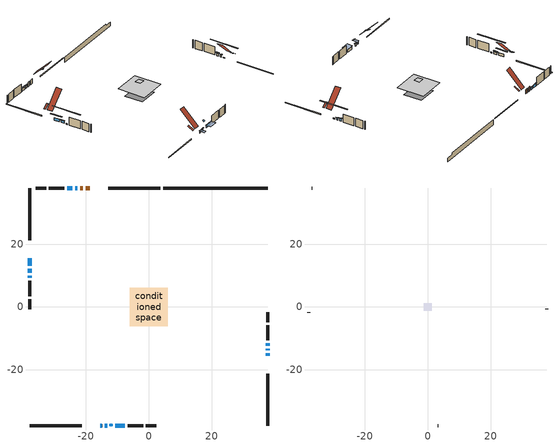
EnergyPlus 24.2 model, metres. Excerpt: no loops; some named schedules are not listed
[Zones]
conditioned space
 floor adiabatic (AdiabaticFloorConstruction): -6.08,-6.08 -6.08,6.08 6.08,6.08 6.08,-6.08 z1.53
 floor foundation (Slab1 construction): -4.35,-3.96 -4.35,3.96 4.35,3.96 4.35,-3.96 z-1.98
 wall outside (RimJoist1 construction): 3.68,37.83 -12.89,37.83 / -37.83,-37.83 -21.26,-37.83 / -37.83,37.83 -37.83,21.26 / 37.83,-37.83 37.83,-21.26 z0.31:0.61
 wall outside (AdiabaticWallConstruction 1): -18.73,37.83 -20.01,37.83 / -20.93,37.83 -21.83,37.83 z0.31:2.34
 wall outside (AdiabaticWallConstruction): -15.42,-37.83 -14.86,-37.83 / 37.83,-13.81 37.83,-13.25 z0.31:1.23; -37.83,15.42 -37.83,13.14 / 37.83,-12.32 37.83,-11.56 / -10.69,-37.83 -7.65,-37.83 z0.31:1.48; -13.94,-37.83 -13.25,-37.83 / -22.75,37.83 -23.44,37.83 / -37.83,12.21 -37.83,10.84 z0.31:1.28; 37.83,-15.42 37.83,-14.73 / -37.83,9.91 -37.83,9.22 z0.31:0.67; -24.37,37.83 -25.89,37.83 z0.31:1.38
 wall outside (Wall1 construction): -26.82,37.83 -31.72,37.83 / -6.72,-37.83 -1.82,-37.83 / -37.83,8.29 -37.83,3.39 / 37.83,-10.63 37.83,-5.73 z0.31:3.97
 wall outside (Wall2 construction): -32.65,37.83 -35.86,37.83 / -0.89,-37.83 2.32,-37.83 / -37.83,2.46 -37.83,-0.74 / 37.83,-4.8 37.83,-1.59 z0.31:3.97
 wall foundation (FoundationWall1 construction): 4.61,37.83,-1.98 4.61,37.83,0.31 34.51,37.83,0.31 34.51,37.83,-0.38 37.83,37.83,-0.38 37.83,37.83,-1.98
 window (WindowConstruction 7): -15.42,-37.83 -14.86,-37.83 z0.31:1.22
 window (WindowConstruction 3): -37.83,15.42 -37.83,13.14 z0.31:1.48
 window (WindowConstruction 4): -13.94,-37.83 -13.25,-37.83 z0.31:1.28
 window (WindowConstruction 5): -22.75,37.83 -23.44,37.83 z0.31:1.28
 window (WindowConstruction 6): -37.83,12.21 -37.83,10.84 z0.31:1.28
 window (WindowConstruction 9): 37.83,-15.42 37.83,-14.74 z0.31:0.67
 window (WindowConstruction 10): -37.83,9.91 -37.83,9.22 z0.31:0.67
 window (WindowConstruction 8): 37.83,-13.81 37.83,-13.25 z0.31:1.22
 window (WindowConstruction): 37.83,-12.32 37.83,-11.56 z0.31:1.48
 window (WindowConstruction 1): -24.37,37.83 -25.89,37.83 z0.31:1.38
 window (WindowConstruction 2): -10.69,-37.83 -7.65,-37.83 z0.31:1.48
 door (Door): -18.73,37.83 -20.01,37.83 z0.31:2.34
 door (Door 1): -20.94,37.83 -21.82,37.83 z0.31:2.34
 ceiling adiabatic (AdiabaticFloorConstruction): 6.08,-6.08 6.08,6.08 -6.08,6.08 -6.08,-6.08 z1.53
 roof outside (Roof2 construction): -17.8,37.83,3.97 -17.8,31.07,10.74 -15.41,31.07,10.74 -15.41,37.83,3.97; -16.35,-37.83,3.97 -16.35,-31.07,10.74 -18.74,-31.07,10.74 -18.74,-37.83,3.97; -37.83,16.35,3.97 -31.07,16.35,10.74 -31.07,18.74,10.74 -37.83,18.74,3.97; 37.83,-16.35,3.97 31.07,-16.35,10.74 31.07,-18.74,10.74 37.83,-18.74,3.97
 roof outside (AdiabaticRoofConstruction): -11.62,-37.84,3.97 -11.62,-37.34,4.46 -12.32,-37.34,4.46 -12.32,-37.84,3.97
 skylight (SkylightConstruction): -11.62,-37.83,3.97 -11.62,-37.34,4.46 -12.32,-37.34,4.46 -12.32,-37.83,3.97
attic - vented
 floor to conditioned space (Floor1 construction Reversed): -1.22,-1.22 -1.22,1.22 1.22,1.22 1.22,-1.22 z3.97
 wall outside (Wall3 construction): -36.79,37.83 -36.91,37.83 / 3.25,-37.83 3.37,-37.83 / -37.83,-1.67 -37.83,-1.79 / 37.83,-0.66 37.83,-0.55 z0.31:3.97
 roof outside (Roof1 construction): -14.48,37.83,3.97 -14.48,35.57,5.29 -13.82,35.57,5.29 -13.82,37.83,3.97; -19.67,-37.83,3.97 -19.67,-35.57,5.29 -20.33,-35.57,5.29 -20.33,-37.83,3.97; -37.83,19.67,3.97 -35.57,19.67,5.29 -35.57,20.33,5.29 -37.83,20.33,3.97; 37.83,-19.67,3.97 35.57,-19.67,5.29 35.57,-20.33,5.29 37.83,-20.33,3.97
shading: -14.57,-37.83 -15.72,-37.83 -15.72,-40.28 -14.57,-40.28 z1.52; -37.83,11.62 -37.83,16.94 -38.13,16.94 -38.13,11.62 z3; -12.95,-37.83 -14.23,-37.83 -14.23,-38.13 -12.95,-38.13 z1.57; -23.74,37.83 -22.45,37.83 -22.45,38.13 -23.74,38.13 z1.57; -37.83,10.54 -37.83,12.51 -38.13,12.51 -38.13,10.54 z1.57; 37.83,-8.64 37.83,-21.52 38.13,-21.52 38.13,-8.64 z6.77; -37.83,3.12 -37.83,16.01 -38.13,16.01 -38.13,3.12 z6.77; 37.83,-12.95 37.83,-14.11 38.13,-14.11 38.13,-12.95 z1.52; 37.83,-11.26 37.83,-12.62 38.13,-12.62 38.13,-11.26 z1.78; -26.19,37.83 -24.07,37.83 -24.07,38.13 -26.19,38.13 z1.68; -7.35,-37.83 -10.99,-37.83 -10.99,-40.28 -7.35,-40.28 z1.78
[Building]
Building 1: Terrain=Suburbs
[Site:Location]
Halifax Intl AP_NS: Latitude {deg}=44.88; Longitude {deg}=-63.51; Time Zone {hr}=-4; Elevation {m}=145; Keep Site Location Information=Yes
[Site:GroundTemperature:Shallow]
3.15511, 1.33576, 1.19006, 2.05344, 5.51939, 8.9692, 11.96, 13.8546, 14.0156, 12.4746, 9.56009, 6.2161
[Site:WaterMainsTemperature]
Calculation Method=Schedule; Temperature Schedule=mains temperature schedule
[Material] Roughness=Rough; Thermal Absorptance=0.9
Name | Thickness {m} | Conductivity {W/m-K} | Density {kg/m3} | Specific Heat {J/kg-K} | Solar Absorptance | Visible Absorptance
asphalt or fiberglass shingles | 0.00635 | 0.162714 | 1121.4 | 1465.45 | 0.4 | 0.4
asphalt or fiberglass shingles 1 | 0.00635 | 0.162714 | 1121.4 | 1465.45 | 0.7 | 0.7
ceiling loosefill ins | 0.254 | 0.0480833 | 16.02 | 1046.75 | 0.7 | 0.7
ceiling stud and cavity | 0.1397 | 0.143467 | 65.682 | 1177.47 | 0.7 | 0.7
concrete 4.0 in. | 0.1016 | 1.803125 | 2242.8 | 837.4 | 0.7 | 0.7
concrete 8.0 in. | 0.2032 | 1.803125 | 2242.8 | 837.4 | 0.7 | 0.7
door material | 0.04445 | 0.0451087 | 512.64 | 1214.23 | 0.7 | 0.7
floor covering | 0.0127 | 0.0433444 | 54.468 | 1339.84 | 0.6 | 0.6
floor rigid ins; roof rigid ins 1; wall rigid ins 1 | 0.512978 | 0.029427 | 32.04 | 1214.23 | 0.7 | 0.7
floor stud and cavity | 0.1397 | 1.75129 | 37.0049 | 1207.88 | 0.7 | 0.7
furniture material conditioned space 1 | 0.1524 | 0.115458 | 640.8 | 1214.23 | 0.6 | 0.6
gypsum board | 0.0127 | 0.160291 | 801 | 837.4 | 0.6 | 0.6
osb sheathing 0.5 in. | 0.0127 | 0.115458 | 512.64 | 1214.23 | 0.7 | 0.7
osb sheathing 0.75 in. | 0.01905 | 0.115458 | 512.64 | 1214.23 | 0.7 | 0.7
rim joist stud and cavity | 0.0508 | 0.126838 | 50.32683 | 1063.81 | 0.6 | 0.6
roof rigid ins; wall rigid ins | 0.051816 | 0.029427 | 32.04 | 1214.23 | 0.7 | 0.7
roof stud and cavity | 0.2032 | 0.129309 | 78.34581 | 1123.46 | 0.7 | 0.7
roof stud and cavity 1 | 0.18415 | 1.7869 | 37.0049 | 1207.88 | 0.6 | 0.6
wall stud and cavity | 0.1397 | 0.179908 | 139.0536 | 1170.24 | 0.7 | 0.7
wall stud and cavity 1 | 0.1397 | 0.205543 | 139.0536 | 1170.24 | 0.7 | 0.7
wall stud and cavity 2 | 0.0889 | 6.9971 | 50.32683 | 1063.81 | 0.6 | 0.6
wall stud and cavity 3 | 0.0889 | 0.380278 | 52.3479 | 1209.89 | 0.7 | 0.7
wall stud and cavity 4 | 0.0889 | 0.391764 | 83.0341 | 1211.67 | 0.7 | 0.7
wood siding | 0.0254 | 0.102417 | 544.68 | 1172.36 | 0.4 | 0.4
wood siding 1 | 0.00254 | 0.102417 | 544.68 | 1172.36 | 0.4 | 0.4
wood siding 2; wood siding 3; wood siding 4 | 0.0254 | 0.102417 | 544.68 | 1172.36 | 0.7 | 0.7
[WindowMaterial:SimpleGlazingSystem]
Name | U-Factor {W/m2-K} | Solar Heat Gain Coefficient
SkylightMaterial | 5.96905 | 0.7323
WindowMaterial | 3.0082 | 0.52
WindowMaterial 1 | 3.01672 | 0.51
WindowMaterial 2 | 3.029213 | 0.48
WindowMaterial 3 | 2.986628 | 0.6
WindowMaterial 4 | 3.06726 | 0.34
[Construction]
AdiabaticFloorConstruction: floor stud and cavity, floor rigid ins, osb sheathing 0.75 in., floor covering
AdiabaticRoofConstruction: asphalt or fiberglass shingles 1, roof rigid ins 1, osb sheathing 0.75 in., roof stud and cavity 1
AdiabaticWallConstruction: wood siding 3, wall rigid ins 1, wall stud and cavity 3, gypsum board
AdiabaticWallConstruction 1: wood siding 4, wall rigid ins 1, wall stud and cavity 3, gypsum board
Door; Door 1: door material
Floor1 construction Reversed: gypsum board, ceiling stud and cavity, ceiling loosefill ins
FoundationWall1 construction: concrete 8.0 in.
furniture construction conditioned space 1: furniture material conditioned space 1
PartitionWallConstruction: gypsum board, wall stud and cavity 4, gypsum board
RimJoist1 construction: wood siding 2, rim joist stud and cavity
Roof1 construction: asphalt or fiberglass shingles
Roof2 construction: asphalt or fiberglass shingles, roof rigid ins, osb sheathing 0.75 in., roof stud and cavity, gypsum board
SkylightConstruction: SkylightMaterial
Slab1 construction: concrete 4.0 in.
Wall1 construction: wood siding, wall rigid ins, osb sheathing 0.5 in., wall stud and cavity, gypsum board
Wall2 construction: wood siding, wall rigid ins, osb sheathing 0.5 in., wall stud and cavity 1, gypsum board
Wall3 construction: wood siding 1, wall stud and cavity 2
WindowConstruction; WindowConstruction 2; WindowConstruction 3: WindowMaterial
WindowConstruction 1: WindowMaterial 1
WindowConstruction 10; WindowConstruction 9: WindowMaterial 4
WindowConstruction 4; WindowConstruction 5; WindowConstruction 6: WindowMaterial 2
WindowConstruction 7; WindowConstruction 8: WindowMaterial 3
[Zone] Multiplier=1; Part of Total Floor Area=Yes
Name | Volume {m3}
attic - vented | 1.21883
conditioned space | 488.3
[Space]
Name | Zone | Volume {m3}
attic - vented 1 | attic - vented | 1.21883
conditioned space 1 | conditioned space | 488.3
[ZoneInfiltration:EffectiveLeakageArea]
infil attic - vented 1: Zone or Space=attic - vented 1; Schedule=Always On Discrete; Effective Air Leakage Area {cm2}=213.134; Stack Coefficient=0.000346303; Wind Coefficient=1.25733e-05
[ZoneMixing]
whole house fan mix: Zone or Space=attic - vented; Schedule=Always On Continuous; Design Flow Rate Calculation Method=Flow/Zone; Design Flow Rate {m3/s}=0; Source Zone or Space=conditioned space
[SurfaceProperty:ExposedFoundationPerimeter]
Slab1: Exposed Perimeter Calculation Method=TotalExposedPerimeter; Total Exposed Perimeter {m}=33.224
[InternalMass] Zone or ZoneList=conditioned space; Space or SpaceList=conditioned space 1
Name | Construction | Surface Area {m2}
furniture mass conditioned space 1 | furniture construction conditioned space 1 | 86.736
partition wall mass | PartitionWallConstruction | 216.84
[Lights]
interior lighting: Zone or ZoneList or Space or SpaceList=conditioned space 1; Schedule=interior lighting schedule; Design Level Calculation Method=LightingLevel; Lighting Level {W}=343.2; Return Air Fraction=0; Fraction Radiant=0.6; Fraction Visible=0.2; Fraction Replaceable=1
[People]
occupants: Zone or ZoneList or Space or SpaceList=conditioned space 1; Number of People Schedule=occupants schedule; Number of People Calculation Method=People; Number of People=3; Fraction Radiant=0.314171; Sensible Heat Fraction=0.56303; Activity Level Schedule=occupants activity schedule; Carbon Dioxide Generation Rate {m3/s-W}=0; Enable ASHRAE 55 Comfort Warnings=No; Mean Radiant Temperature Calculation Type=EnclosureAveraged
[ElectricEquipment] Zone or ZoneList or Space or SpaceList=conditioned space 1; Design Level Calculation Method=EquipmentLevel
Name | Schedule | Design Level {W} | Fraction Latent | Fraction Radiant | Fraction Lost
clothes dryer | clothes dryer schedule | 140.772 | 0.015 | 0.081 | 0.85
clothes washer | clothes washer schedule | 32.1985 | 0.03 | 0.162 | 0.7
cooking range | cooking range schedule | 215.147 | 0.08 | 0.432 | 0.2
dishwasher | dishwasher schedule | 66.8632 | 0.3 | 0.18 | 0.4
fridge | fridge schedule | 72.9452 | 0 | 0.6 | 0
mech vent bath fan 0 | mech vent bath fan 0 schedule | 50.2 | 0 | 0 | 1
mech vent bath fan 1 | mech vent bath fan 1 schedule | 50.2 | 0 | 0 | 1
mech vent house fan | mech vent house fan schedule | 0 | 0 | 0 | 1
mech vent house fan cfis | mech vent house fan cfis schedule | 0 | 0 | 0 | 0
misc plug loads | misc plug loads schedule | 494.7 | 0.045 | 0.513 | 0.1
whole house fan | Always On Discrete | 0 | 0 | 0 | 1
[OtherEquipment] Zone or ZoneList or Space or SpaceList=conditioned space 1; Design Level Calculation Method=EquipmentLevel
Name | Fuel Type | Schedule | Design Level {W} | Fraction Latent | Fraction Radiant | Fraction Lost
clothes dryer 1 | Electricity | clothes dryer schedule | 0 | 0.015 | 0.081 | 0.85
cooking range 1 | Electricity | cooking range schedule | 0 | 0.08 | 0.432 | 0.2
general water use latent | None | general water use schedule | 62.594 | 1 | 0 | 0
general water use sensible | None | general water use schedule | -61.6891 | 0 | 0.6 | 0
mech vent house fan latent load | None | Always On Discrete | 0 | 1 | 0 | 0
mech vent house fan sensible load | None | Always On Discrete | 0 | 0 | 0 | 0
water heater energy adjustment1 | Electricity | Always On Discrete | 0.01 | 0 | 0 | 1
[ZoneInfiltration:DesignFlowRate] Zone or ZoneList or Space or SpaceList=conditioned space 1; Schedule=Always On Discrete; Design Flow Rate Calculation Method=Flow/Zone; Design Flow Rate {m3/s}=0
infil flow; natural vent flow; whole house fan flow
[AvailabilityManager:Scheduled]
furnace airloop Availability Manager: Schedule=Always On Discrete
[Foundation:Kiva]
Foundation Kiva 1: Initial Indoor Air Temperature {C}=18; Wall Height Above Grade {m}=0.309982; Wall Depth Below Slab {m}=0.2032
[Foundation:Kiva:Settings]
Soil Conductivity {W/m-K}=0.849921; Soil Density {kg/m3}=1842.3; Soil Specific Heat {J/kg-K}=418.7; Ground Solar Absorptivity=0.9; Ground Thermal Absorptivity=0.9; Ground Surface Roughness {m}=0.03; Far-Field Width {m}=40; Deep-Ground Boundary Condition=ZeroFlux; Deep-Ground Depth {m}=40; Minimum Cell Dimension {m}=0.2; Maximum Cell Growth Coefficient=3; Simulation Timestep=Timestep
[Exterior:Lights]
exterior lighting: Schedule=exterior lighting schedule; Design Level {W}=75.6
[EnergyManagementSystem:GlobalVariable]
furnace_airloop_Fan_RTF
infil_program_Qfan
infil_program_Qinf
natural_vent_program_Qnv
natural_vent_program_Qwhf
[EnergyManagementSystem:Sensor]
Name | Output:Variable or Output:Meter Index Key | Output:Variable or Output:Meter
airflow_gain | infil flow | Infiltration Sensible Heat Gain Energy
airflow_gain_1 | natural vent flow | Infiltration Sensible Heat Gain Energy
airflow_gain_2 | whole house fan flow | Infiltration Sensible Heat Gain Energy
airflow_loss | infil flow | Infiltration Sensible Heat Loss Energy
airflow_loss_1 | natural vent flow | Infiltration Sensible Heat Loss Energy
airflow_loss_2 | whole house fan flow | Infiltration Sensible Heat Loss Energy
clg_load_cond |  | Cooling:EnergyTransfer:Zone:CONDITIONED SPACE
clg_sp_s; clg_sp_s_1 | cooling setpoint | Schedule Value
clothes_dryer_exhaust_0_sch_s | clothes dryer exhaust 0 schedule | Schedule Value
cool_season | cooling season schedule | Schedule Value
htg_load_cond |  | Heating:EnergyTransfer:Zone:CONDITIONED SPACE
htg_sp_s; htg_sp_s_1 | heating setpoint | Schedule Value
ig_ee_conv | clothes dryer | Electric Equipment Convective Heating Energy
ig_ee_conv_2 | cooking range | Electric Equipment Convective Heating Energy
ig_ee_conv_4 | fridge | Electric Equipment Convective Heating Energy
ig_ee_conv_5 | misc plug loads | Electric Equipment Convective Heating Energy
ig_ee_conv_6 | whole house fan | Electric Equipment Convective Heating Energy
ig_ee_rad | clothes dryer | Electric Equipment Radiant Heating Energy
ig_ee_rad_2 | cooking range | Electric Equipment Radiant Heating Energy
ig_ee_rad_4 | fridge | Electric Equipment Radiant Heating Energy
ig_ee_rad_5 | misc plug loads | Electric Equipment Radiant Heating Energy
ig_ee_rad_6 | whole house fan | Electric Equipment Radiant Heating Energy
ig_lgt_conv | interior lighting | Lights Convective Heating Energy
ig_lgt_rad | interior lighting | Lights Radiant Heating Energy
ig_lgt_vis | interior lighting | Lights Visible Radiation Heating Energy
ig_oe_conv | clothes dryer 1 | Other Equipment Convective Heating Energy
ig_oe_conv_1 | cooking range 1 | Other Equipment Convective Heating Energy
ig_oe_conv_2 | general water use latent | Other Equipment Convective Heating Energy
ig_oe_conv_3 | general water use sensible | Other Equipment Convective Heating Energy
ig_oe_conv_4 | water heater energy adjustment1 | Other Equipment Convective Heating Energy
ig_oe_rad | clothes dryer 1 | Other Equipment Radiant Heating Energy
ig_oe_rad_1 | cooking range 1 | Other Equipment Radiant Heating Energy
ig_oe_rad_2 | general water use latent | Other Equipment Radiant Heating Energy
ig_oe_rad_3 | general water use sensible | Other Equipment Radiant Heating Energy
ig_oe_rad_4 | water heater energy adjustment1 | Other Equipment Radiant Heating Energy
ig_ppl_conv | occupants | People Convective Heating Energy
ig_ppl_rad | occupants | People Radiant Heating Energy
im_conv | furniture mass conditioned space 1 | Surface Inside Face Convection Heat Gain Energy
im_conv_1 | partition wall mass | Surface Inside Face Convection Heat Gain Energy
im_ig | furniture mass conditioned space 1 | Surface Inside Face Internal Gains Radiation Heat Gain Energy
im_ig_1 | partition wall mass | Surface Inside Face Internal Gains Radiation Heat Gain Energy
im_lgt | furniture mass conditioned space 1 | Surface Inside Face Lights Radiation Heat Gain Energy
im_lgt_1 | partition wall mass | Surface Inside Face Lights Radiation Heat Gain Energy
im_sol | furniture mass conditioned space 1 | Surface Inside Face Solar Radiation Heat Gain Energy
im_sol_1 | partition wall mass | Surface Inside Face Solar Radiation Heat Gain Energy
im_surf | furniture mass conditioned space 1 | Surface Inside Face Net Surface Thermal Radiation Heat Gain Energy
im_surf_1 | partition wall mass | Surface Inside Face Net Surface Thermal Radiation Heat Gain Energy
mech_vent_bath_fan_0_sch_s | mech vent bath fan 0 schedule | Schedule Value
mech_vent_bath_fan_1_sch_s | mech vent bath fan 1 schedule | Schedule Value
mv_conv | mech vent bath fan 0 | Electric Equipment Convective Heating Energy
mv_conv_1 | mech vent bath fan 1 | Electric Equipment Convective Heating Energy
mv_conv_2 | mech vent house fan | Electric Equipment Convective Heating Energy
mv_conv_3 | mech vent house fan cfis | Electric Equipment Convective Heating Energy
mv_conv_4 | mech vent house fan latent load | Other Equipment Convective Heating Energy
mv_conv_5 | mech vent house fan sensible load | Other Equipment Convective Heating Energy
mv_rad | mech vent bath fan 0 | Electric Equipment Radiant Heating Energy
mv_rad_1 | mech vent bath fan 1 | Electric Equipment Radiant Heating Energy
mv_rad_2 | mech vent house fan | Electric Equipment Radiant Heating Energy
mv_rad_3 | mech vent house fan cfis | Electric Equipment Radiant Heating Energy
mv_rad_4 | mech vent house fan latent load | Other Equipment Radiant Heating Energy
mv_rad_5 | mech vent house fan sensible load | Other Equipment Radiant Heating Energy
natural_vent_s | natural vent schedule | Schedule Value
out_pb_s |  | Site Outdoor Air Barometric Pressure
out_wt_s |  | Site Outdoor Air Humidity Ratio
site_vw_s |  | Site Wind Speed
ss_back_out | Window1 | Surface Window Shortwave from Zone Back Out Window Heat Transfer Rate
ss_back_out_1 | Window10 | Surface Window Shortwave from Zone Back Out Window Heat Transfer Rate
ss_back_out_10 | Window4 | Surface Window Shortwave from Zone Back Out Window Heat Transfer Rate
ss_back_out_11 | Window6 | Surface Window Shortwave from Zone Back Out Window Heat Transfer Rate
ss_back_out_2 | Window13 | Surface Window Shortwave from Zone Back Out Window Heat Transfer Rate
ss_back_out_3 | Window14 | Surface Window Shortwave from Zone Back Out Window Heat Transfer Rate
ss_back_out_4 | Window15 | Surface Window Shortwave from Zone Back Out Window Heat Transfer Rate
ss_back_out_5 | Window17 | Surface Window Shortwave from Zone Back Out Window Heat Transfer Rate
ss_back_out_6 | Window18 | Surface Window Shortwave from Zone Back Out Window Heat Transfer Rate
ss_back_out_7 | Window19 | Surface Window Shortwave from Zone Back Out Window Heat Transfer Rate
ss_back_out_8 | Window2 | Surface Window Shortwave from Zone Back Out Window Heat Transfer Rate
ss_back_out_9 | Window3 | Surface Window Shortwave from Zone Back Out Window Heat Transfer Rate
ss_conv | Door1 | Surface Inside Face Convection Heat Gain Energy
ss_conv_1 | Door3 | Surface Inside Face Convection Heat Gain Energy
ss_conv_10 | Window2 | Surface Inside Face Convection Heat Gain Energy
ss_conv_11 | Window3 | Surface Inside Face Convection Heat Gain Energy
ss_conv_12 | Window4 | Surface Inside Face Convection Heat Gain Energy
ss_conv_13 | Window6 | Surface Inside Face Convection Heat Gain Energy
ss_conv_2 | Window1 | Surface Inside Face Convection Heat Gain Energy
ss_conv_3 | Window10 | Surface Inside Face Convection Heat Gain Energy
ss_conv_4 | Window13 | Surface Inside Face Convection Heat Gain Energy
ss_conv_5 | Window14 | Surface Inside Face Convection Heat Gain Energy
ss_conv_6 | Window15 | Surface Inside Face Convection Heat Gain Energy
ss_conv_7 | Window17 | Surface Inside Face Convection Heat Gain Energy
ss_conv_8 | Window18 | Surface Inside Face Convection Heat Gain Energy
ss_conv_9 | Window19 | Surface Inside Face Convection Heat Gain Energy
ss_ig | Door1 | Surface Inside Face Internal Gains Radiation Heat Gain Energy
ss_ig_1 | Door3 | Surface Inside Face Internal Gains Radiation Heat Gain Energy
ss_ig_10 | Window2 | Surface Inside Face Internal Gains Radiation Heat Gain Energy
ss_ig_11 | Window3 | Surface Inside Face Internal Gains Radiation Heat Gain Energy
ss_ig_12 | Window4 | Surface Inside Face Internal Gains Radiation Heat Gain Energy
ss_ig_13 | Window6 | Surface Inside Face Internal Gains Radiation Heat Gain Energy
ss_ig_2 | Window1 | Surface Inside Face Internal Gains Radiation Heat Gain Energy
ss_ig_3 | Window10 | Surface Inside Face Internal Gains Radiation Heat Gain Energy
ss_ig_4 | Window13 | Surface Inside Face Internal Gains Radiation Heat Gain Energy
ss_ig_5 | Window14 | Surface Inside Face Internal Gains Radiation Heat Gain Energy
ss_ig_6 | Window15 | Surface Inside Face Internal Gains Radiation Heat Gain Energy
ss_ig_7 | Window17 | Surface Inside Face Internal Gains Radiation Heat Gain Energy
ss_ig_8 | Window18 | Surface Inside Face Internal Gains Radiation Heat Gain Energy
ss_ig_9 | Window19 | Surface Inside Face Internal Gains Radiation Heat Gain Energy
ss_lgt | Door1 | Surface Inside Face Lights Radiation Heat Gain Energy
ss_lgt_1 | Door3 | Surface Inside Face Lights Radiation Heat Gain Energy
ss_sol | Door1 | Surface Inside Face Solar Radiation Heat Gain Energy
ss_sol_1 | Door3 | Surface Inside Face Solar Radiation Heat Gain Energy
ss_surf | Door1 | Surface Inside Face Net Surface Thermal Radiation Heat Gain Energy
ss_surf_1 | Door3 | Surface Inside Face Net Surface Thermal Radiation Heat Gain Energy
ss_surf_10 | Window2 | Surface Inside Face Net Surface Thermal Radiation Heat Gain Energy
ss_surf_11 | Window3 | Surface Inside Face Net Surface Thermal Radiation Heat Gain Energy
ss_surf_12 | Window4 | Surface Inside Face Net Surface Thermal Radiation Heat Gain Energy
ss_surf_13 | Window6 | Surface Inside Face Net Surface Thermal Radiation Heat Gain Energy
ss_surf_2 | Window1 | Surface Inside Face Net Surface Thermal Radiation Heat Gain Energy
ss_surf_3 | Window10 | Surface Inside Face Net Surface Thermal Radiation Heat Gain Energy
ss_surf_4 | Window13 | Surface Inside Face Net Surface Thermal Radiation Heat Gain Energy
ss_surf_5 | Window14 | Surface Inside Face Net Surface Thermal Radiation Heat Gain Energy
ss_surf_6 | Window15 | Surface Inside Face Net Surface Thermal Radiation Heat Gain Energy
ss_surf_7 | Window17 | Surface Inside Face Net Surface Thermal Radiation Heat Gain Energy
ss_surf_8 | Window18 | Surface Inside Face Net Surface Thermal Radiation Heat Gain Energy
ss_surf_9 | Window19 | Surface Inside Face Net Surface Thermal Radiation Heat Gain Energy
ss_trans_in | Window1 | Surface Window Transmitted Solar Radiation Rate
ss_trans_in_1 | Window10 | Surface Window Transmitted Solar Radiation Rate
ss_trans_in_10 | Window4 | Surface Window Transmitted Solar Radiation Rate
ss_trans_in_11 | Window6 | Surface Window Transmitted Solar Radiation Rate
ss_trans_in_2 | Window13 | Surface Window Transmitted Solar Radiation Rate
ss_trans_in_3 | Window14 | Surface Window Transmitted Solar Radiation Rate
ss_trans_in_4 | Window15 | Surface Window Transmitted Solar Radiation Rate
ss_trans_in_5 | Window17 | Surface Window Transmitted Solar Radiation Rate
ss_trans_in_6 | Window18 | Surface Window Transmitted Solar Radiation Rate
ss_trans_in_7 | Window19 | Surface Window Transmitted Solar Radiation Rate
ss_trans_in_8 | Window2 | Surface Window Transmitted Solar Radiation Rate
ss_trans_in_9 | Window3 | Surface Window Transmitted Solar Radiation Rate
ss_trans_out | Window1 | Surface Inside Face Initial Transmitted Diffuse Transmitted Out Window Solar Radiation Rate
ss_trans_out_1 | Window10 | Surface Inside Face Initial Transmitted Diffuse Transmitted Out Window Solar Radiation Rate
ss_trans_out_10 | Window4 | Surface Inside Face Initial Transmitted Diffuse Transmitted Out Window Solar Radiation Rate
ss_trans_out_11 | Window6 | Surface Inside Face Initial Transmitted Diffuse Transmitted Out Window Solar Radiation Rate
ss_trans_out_2 | Window13 | Surface Inside Face Initial Transmitted Diffuse Transmitted Out Window Solar Radiation Rate
ss_trans_out_3 | Window14 | Surface Inside Face Initial Transmitted Diffuse Transmitted Out Window Solar Radiation Rate
ss_trans_out_4 | Window15 | Surface Inside Face Initial Transmitted Diffuse Transmitted Out Window Solar Radiation Rate
ss_trans_out_5 | Window17 | Surface Inside Face Initial Transmitted Diffuse Transmitted Out Window Solar Radiation Rate
ss_trans_out_6 | Window18 | Surface Inside Face Initial Transmitted Diffuse Transmitted Out Window Solar Radiation Rate
ss_trans_out_7 | Window19 | Surface Inside Face Initial Transmitted Diffuse Transmitted Out Window Solar Radiation Rate
ss_trans_out_8 | Window2 | Surface Inside Face Initial Transmitted Diffuse Transmitted Out Window Solar Radiation Rate
ss_trans_out_9 | Window3 | Surface Inside Face Initial Transmitted Diffuse Transmitted Out Window Solar Radiation Rate
s_conv | Floor1 | Surface Inside Face Convection Heat Gain Energy
s_conv_1 | FoundationWall1 | Surface Inside Face Convection Heat Gain Energy
